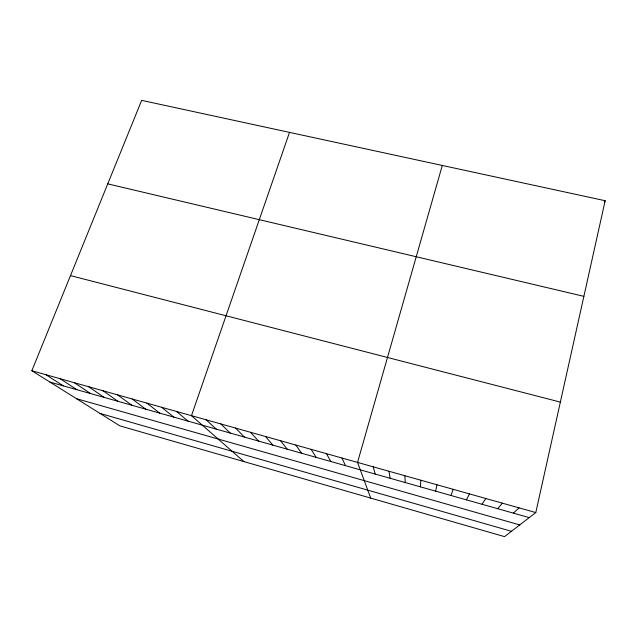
<?xml version="1.0" encoding="UTF-8"?>
<svg xmlns="http://www.w3.org/2000/svg" width="637" height="637" viewBox="0 0 637 637"><rect width="100%" height="100%" fill="white"/><g stroke="black" fill="none" stroke-linecap="round" stroke-linejoin="round"><path stroke-width="0.96" d="M420.388 486.835L420.882 480.226M435.644 491.151L436.974 484.757M535.789 512.57L605.15 200.719L141.661 100.367L31.85 370.75L119.899 425.874L504.512 536.633L535.789 512.57L31.85 370.75M442.293 165.461L357.54 462.406L370.702 498.102M289.509 132.377L191.474 415.674L243.86 461.57M451.004 495.49L453.17 489.32M604.314 202.486L605.15 200.719M466.451 499.862L469.477 493.906M482.002 504.257L485.888 498.524M497.64 508.684L502.41 503.174M513.39 513.135L519.044 507.856M107.749 183.87L583.882 296.348M70.492 275.606L560.353 402.106M49.941 382.081L529.228 517.618M76.464 398.682L519.736 524.92M100.009 413.421L511.439 531.306M45.912 374.707L63.389 385.879M60.061 378.689L76.91 389.701M74.298 382.694L90.51 393.547M88.623 386.723L104.197 397.416M103.043 390.784L117.956 401.31M117.55 394.868L131.811 405.228M132.146 398.977L145.738 409.169M146.836 403.11L159.752 413.126M161.623 407.266L173.853 417.116M176.505 411.454L188.042 421.129M206.101 419.791L216.246 429.107M220.816 423.931L230.268 433.072M235.626 428.096L244.369 437.062M250.532 432.292L258.55 441.067M265.533 436.512L272.819 445.104M280.622 440.756L287.183 449.165M295.807 445.032L301.62 453.249M311.095 449.332L316.151 457.358M326.478 453.663L330.77 461.491M341.958 458.019L345.485 465.655M373.218 466.817L375.169 474.047M389 471.261L390.147 478.283M404.885 475.728L405.22 482.543"/></g></svg>
